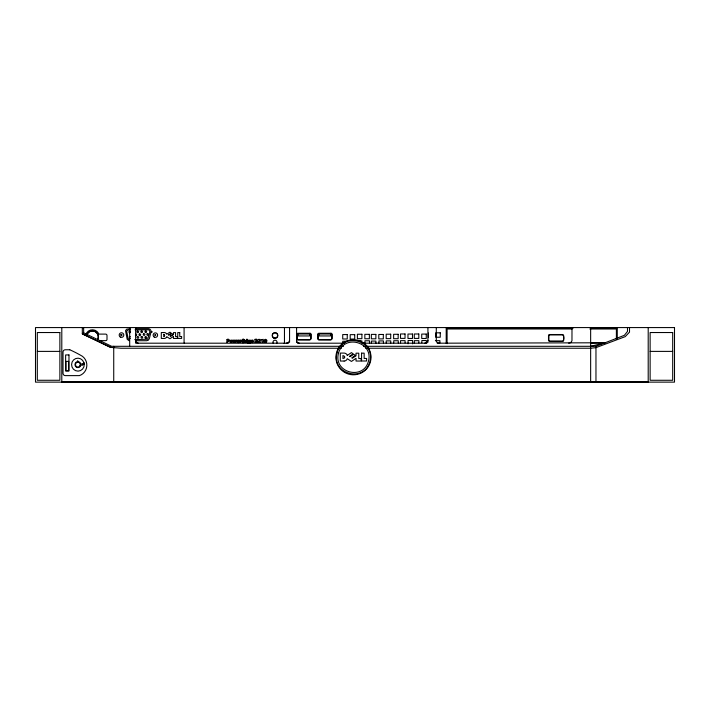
<?xml version="1.0" encoding="UTF-8"?>
<svg xmlns="http://www.w3.org/2000/svg" width="710" height="710" viewBox="0 0 710 710"><rect width="100%" height="100%" fill="white"/><g stroke="black" fill="none" stroke-linecap="round" stroke-linejoin="round"><path stroke-width="1.06" d="M289.565 340.454L288.606 342.389L286.281 343.196M427.926 340.454L426.967 342.389L424.642 343.196M82.777 364.887L82.635 364.123L82.777 364.887L80.674 365.401A2.973 2.893 -90 0 1 75.828 366.733A2.973 2.893 -90 0 1 77.124 361.754L77.496 360.999L77.967 361.656L77.878 360.999M338.262 348.477L339.939 346.302M250.16 343.294L250.541 340.188C243.823 339.628 252.272 344.022 248.065 342.717L248.101 343.392M83.647 327.576L83.647 332.839L82.316 333.869L110.281 347.332L120.975 348.237L341.412 348.237M347.314 355.39L351.432 352.604L353.118 353.837L349.409 356.349L350.003 356.722L353.686 354.299L355.39 355.435L351.752 357.884L352.311 358.239L356.038 355.808L356.038 353.181L358.763 353.181L358.763 358.514L361.097 358.514L361.097 361.035L356.038 361.035L356.038 358.31L351.432 361.443L347.27 358.692A3.364 3.364 0 0 1 344.11 361.062M130.56 332.351L129.752 332.795L128.971 332.315L128.989 331.401L129.797 330.966L130.578 331.437M130.374 336.629L129.575 337.064L129.548 337.987L130.338 338.457M363.493 346.302L595.965 346.302L624.347 335.333L627.498 331.41L627.498 327.576M590.649 346.302L605.097 342.77L590.649 343.196M82.733 364.123L80.674 363.857A2.973 2.893 -90 0 0 77.878 361.656M568.71 343.196L570.707 342.628L571.967 340.809L571.994 327.576M605.097 342.77L437.2 343.196M573.121 328.109L446.208 328.109L446.208 343.356M590.782 328.109L617.265 328.109L617.265 338.998M130.374 328.712L126.664 329.209L125.537 330.647L127.179 339.265L129.034 340.711M135.708 328.712L148.514 328.712L149.916 329.156L150.937 330.452L151.017 331.925L149.322 338.714L148.39 340.152L146.766 340.711L135.681 340.711M572.127 328.987L447.087 328.987L447.087 343.684M589.832 328.987L616.386 328.987L616.386 339.486M130.622 329.83L128.412 329.83L126.629 331.064L128.164 338.626L129.415 339.602M135.051 329.83L148.337 329.83L149.251 330.114L149.899 331.818L147.662 339.229L134.776 339.602M99.276 340.64L105.754 340.64A1.242 1.242 0 0 0 106.997 339.398L106.997 335.475A1.367 1.367 0 0 0 105.63 334.108L98.841 334.108L98.495 333.265A6.993 6.993 0 0 0 85.688 334.951M435.372 340.676L439.898 340.676L439.898 342.886M358.328 340.933L361.958 340.933M347.296 341.253L342.77 341.253L342.77 343.462M135.645 343.196L288.473 343.196M297.508 343.196L344.368 343.196M361.958 343.196L426.834 343.196M343.551 346.302L111.621 346.302L83.647 332.839M365.783 348.237L590.649 348.237L595.965 347.643L625.253 336.62L629.513 332.12L629.513 327.576M37.31 351.388L59.871 351.388M650.129 351.388L672.689 351.388M344.11 361.035L340.285 361.035L340.285 353.083L344.11 353.083A3.443 3.443 0 0 1 347.296 355.39M61.797 381.82L648.203 381.82M135.432 334.011L136.347 334.028L136.781 334.836L136.311 335.617L135.397 335.59M439.02 343.196L437.085 342.522L436.313 341.208L436.286 327.576M299.336 343.196L297.401 342.522L296.594 340.906M138.379 343.196L136.444 342.522L135.645 340.906M111.106 347.447L82.316 333.869L82.316 327.576M366.99 346.302L368.667 348.477M83.94 362.597L84.25 364.257A6.461 6.292 -90 0 1 75.544 370.638A6.461 6.292 -90 0 1 73.565 359.926A6.461 6.292 -90 0 1 83.851 362.597L84.153 364.257M648.203 327.576L648.203 382.131M595.965 346.302L595.965 382.424L590.649 381.82L590.649 327.576M428.387 332.963L428.387 337.383M427.926 327.576L427.926 342.282M426.373 342.735L426.373 340.525L421.846 340.525L421.846 342.735M418.847 342.886L418.847 340.676L414.32 340.676L414.32 342.886M412.608 343.817L412.608 340.498L408.072 340.498L408.072 343.817M405.073 342.859L405.073 340.649L400.546 340.649L400.546 342.859M398.274 342.948L398.274 340.738L393.748 340.738L393.748 342.948M390.748 343.099L390.748 340.889L386.213 340.889L386.213 343.099M383.435 343.134L383.435 340.924L378.909 340.924L378.909 343.134M375.909 343.285L375.909 341.075L371.374 341.075L371.374 343.285M369.484 342.992L369.484 340.782L364.958 340.782L364.958 342.992M296.594 327.576L296.594 342.433M289.565 327.576L289.565 342.282M284.461 327.576L284.461 341.989A3.887 3.887 0 0 1 284.169 343.48M184.085 327.576L184.085 342.193A3.683 3.683 0 0 0 184.218 343.143M135.645 327.576L135.645 342.433M129.69 327.576L129.69 346.302M113.733 346.302L113.733 381.82M61.797 327.576L61.797 382.131M86.877 335.271A5.751 5.751 0 0 1 94.643 331.446A5.751 5.751 0 0 1 97.421 339.637M87.144 333.966A5.982 5.982 0 0 1 95.229 331.472A5.982 5.982 0 0 1 97.723 339.558M273.243 343.267A2.05 2.05 0 0 1 275.018 340.196A2.05 2.05 0 0 1 276.793 343.267M361.567 353.145L361.567 360.999L366.6 360.999L366.6 358.452L364.141 358.452L364.141 353.145L361.567 353.145M239.847 340.525L239.758 342.433C241.036 341.936 242.332 339.38 239.847 340.117L239.847 340.525M226.969 339.655L226.845 342.433C228.664 341.732 228.123 338.617 228.345 341.279C231.149 340.791 228.017 337.933 226.969 339.655M255.032 339.336L254.881 342.433L255.848 342.433C256.567 338.466 256.567 340.365 256.638 342.433C258.023 342.477 258.378 338.013 255.032 339.336M151.834 331.597L151.825 332.173L151.834 331.597M145.097 337.046L145.08 337.969L145.861 338.439L146.668 338.004L146.686 337.09L145.905 336.611L145.097 337.046M244.444 339.85L242.9 340.01L242.873 340.534L244.178 340.525L244.133 341.217L242.829 341.226C242.376 342.566 244.977 340.924 244.311 342.433C239.794 344.35 242.154 336.567 244.444 339.85M261.733 339.682L262.079 342.433L263.09 342.433L263.25 339.336L261.733 339.682M246.618 339.336L246.592 340.09L245.012 340.56A1.571 1.571 0 0 0 244.755 341.421L244.906 342.025A0.905 0.905 0 0 0 245.34 342.415L247.373 342.433L247.542 339.336L246.618 339.336M237.841 341.359L239.252 341.75L239.137 342.406C237.282 343.498 235.942 340.472 238.019 340.072A1.988 1.988 0 0 1 238.755 340.117A0.914 0.914 0 0 1 239.297 340.489L239.43 341.359L237.841 341.359M238.604 340.951L237.859 341.013L238.604 340.951M251.784 341.359L253.195 341.75L253.079 342.406C251.225 343.498 249.885 340.472 251.961 340.072A1.988 1.988 0 0 1 252.698 340.117A0.914 0.914 0 0 1 253.239 340.489L253.372 341.359L251.784 341.359M252.547 340.951L251.802 341.013L252.547 340.951M258.12 341.794L258.094 342.433L260.534 342.433C258.413 341.732 263.117 338.794 258.396 339.38C258.777 340.134 260.677 340.25 258.12 341.794M249.618 340.756C249.751 342.965 247.675 340.667 249.618 340.756M246.565 340.685C246.769 343.036 244.497 340.702 246.565 340.685M297.117 334.206L297.117 338.91L297.65 339.611L309.498 339.673A1.313 1.313 0 0 0 310.811 338.359L310.802 334.241L310.199 333.558L297.889 333.531L297.117 334.206M318.115 334.206L318.124 338.91L318.657 339.611L330.496 339.673A1.313 1.313 0 0 0 331.81 338.359L331.801 334.241L331.197 333.558L318.897 333.531L318.115 334.206M548.892 335.502L548.892 340.108A0.959 0.959 0 0 0 549.851 341.066L562.568 341.066C564.37 340.436 564.352 335.457 562.444 334.898L549.584 334.898L548.892 335.502M264.173 340.685L264.218 341.643A1.118 1.118 0 0 0 264.67 342.291L266.019 342.371A1.136 1.136 0 0 0 266.632 341.776C268.132 339.655 264.368 338.084 264.173 340.685M265.948 340.711C265.141 344.101 264.865 338.111 265.948 340.711M232.454 341.235L232.374 341.696A1.145 1.145 0 0 1 231.913 342.282C227.768 343.622 231.078 337.516 232.454 341.235M231.54 341.226C230.652 343.196 230.475 339.495 231.54 341.226M120.771 334.88C121.694 337.738 122.999 332.857 120.771 334.88M154.851 334.978C155.525 337.072 156.475 333.505 154.851 334.978M337.046 352.852C331.117 374.117 364.39 383.027 369.883 361.656C375.812 340.401 342.539 331.481 337.046 352.852M338.492 353.243C333.088 372.635 363.431 380.764 368.437 361.266C373.851 341.883 343.507 333.744 338.492 353.243M141.246 336.655L140.988 337.534L141.618 338.191L142.506 337.978L142.763 337.099L142.133 336.433L141.246 336.655M234.007 341.075L233.856 341.537L233.475 340.117L232.631 340.117L233.395 342.433L234.229 342.433L234.717 341.057L235.037 342.433L235.906 342.433L236.883 340.117L236.039 340.117L235.551 341.537L235.205 340.117L234.327 340.117L234.007 341.075M137.314 331.037L136.844 331.827L137.279 332.626L138.193 332.644L138.672 331.863L138.228 331.064L137.314 331.037M137.429 336.62L136.95 337.401L137.394 338.208L138.308 338.226L138.787 337.445L138.343 336.638L137.429 336.62M139.373 333.975L138.894 334.756L139.338 335.555L140.252 335.582L140.722 334.792L140.287 333.993L139.373 333.975M141.272 330.975L140.793 331.756L141.237 332.564L142.151 332.582L142.63 331.801L142.186 330.993L141.272 330.975M145.346 330.904L144.875 331.685L145.31 332.493L146.233 332.511L146.704 331.73L146.269 330.922L145.346 330.904M143.633 333.753L143.154 334.543L143.597 335.342L144.512 335.368L144.991 334.579L144.547 333.78L143.633 333.753M147.245 333.744L146.775 334.525L147.21 335.324L148.133 335.351L148.603 334.561L148.168 333.762L147.245 333.744M344.545 357.751L342.939 358.594L342.939 355.524L344.545 356.367A1.624 1.624 0 0 1 344.545 357.751M173.48 336.416L169.921 338.75L166.708 336.7A2.583 2.583 0 0 1 164.258 338.448L161.303 338.448L161.303 332.537L164.258 332.537A2.654 2.654 0 0 1 166.735 334.25L169.912 332.173L171.225 333.096L168.359 334.96L168.82 335.235L171.66 333.443L172.974 334.286L170.169 336.096L170.595 336.363L173.48 334.561L173.48 332.608L175.583 332.608L175.583 336.567L177.385 336.567L177.385 338.448L173.48 338.448L173.48 336.416M674.5 327.576L35.5 327.576L35.5 382.131L674.5 382.131L674.5 327.576M59.871 332.537L37.31 332.537L37.31 380.276L59.871 380.276L59.871 332.537M672.689 332.537L650.129 332.537L650.129 380.276L672.689 380.276L672.689 332.537M179.745 332.582L177.748 332.582L177.748 338.421L181.636 338.421L181.636 336.522L179.745 336.522L179.745 332.582M440.262 332.821L435.736 332.821L435.736 337.241L440.262 337.241L440.262 332.821M309.977 333.274L297.889 333.274A1.038 1.038 0 0 0 296.851 334.312L296.851 338.794A1.136 1.136 0 0 0 297.987 339.93L309.498 339.93A1.571 1.571 0 0 0 311.06 338.359L311.06 334.357A1.083 1.083 0 0 0 309.977 333.274M330.984 333.274L318.897 333.274A1.038 1.038 0 0 0 317.858 334.312L317.858 338.794A1.136 1.136 0 0 0 318.994 339.93L330.496 339.93A1.571 1.571 0 0 0 332.067 338.359L332.067 334.357A1.083 1.083 0 0 0 330.984 333.274M309.533 333.922L298.2 333.922L298.2 335.945L309.533 335.945L309.533 333.922M330.541 333.922L319.207 333.922L319.207 335.945L330.541 335.945L330.541 333.922M405.037 333.966L400.511 333.966L400.511 338.386L405.037 338.386L405.037 333.966M412.492 334.046L407.966 334.046L407.966 338.466L412.492 338.466L412.492 334.046M418.802 333.993L414.276 333.993L414.276 338.413L418.802 338.413L418.802 333.993M426.266 334.073L421.731 334.073L421.731 338.492L426.266 338.492L426.266 334.073M361.914 334.25L357.387 334.25L357.387 338.67L361.914 338.67L361.914 334.25M369.369 334.33L364.842 334.33L364.842 338.75L369.369 338.75L369.369 334.33M390.704 334.206L386.178 334.206L386.178 338.626L390.704 338.626L390.704 334.206M398.159 334.286L393.633 334.286L393.633 338.705L398.159 338.705L398.159 334.286M163.779 334.348L163.779 336.629A1.171 1.171 0 0 0 163.779 334.348M375.865 334.392L371.339 334.392L371.339 338.812L375.865 338.812L375.865 334.392M383.32 334.472L378.794 334.472L378.794 338.901L383.32 338.901L383.32 334.472M347.252 334.561L342.726 334.561L342.726 338.989L347.252 338.989L347.252 334.561M562.444 334.517L549.584 334.517A1.074 1.074 0 0 0 548.51 335.59L548.51 340.108A1.34 1.34 0 0 0 549.851 341.448L562.568 341.448A1.092 1.092 0 0 0 563.66 340.347L563.66 335.732A1.216 1.216 0 0 0 562.444 334.517M354.716 334.65L350.19 334.65L350.19 339.069L354.716 339.069L354.716 334.65M69.757 349.755L65.267 349.755A2.316 2.254 -90 0 0 63.021 352.071L63.021 373.265A2.343 2.281 -90 0 0 65.302 375.617L79.396 375.617A10.934 10.632 -90 0 0 82.395 356.287A131.013 127.463 90 0 0 69.757 349.755M68.977 354.938L65.639 354.938L65.639 371.002L68.977 371.002L68.977 354.938M68.621 361.381L65.968 361.381L65.968 370.673L68.621 370.673L68.621 361.381M79.937 365.854A2.449 2.387 -90 0 0 77.878 362.18A2.449 2.387 -90 0 0 75.81 365.854A2.449 2.387 -90 0 0 79.937 365.854M344.687 372.457A17.555 17.555 0 0 0 371.019 357.254A17.555 17.555 0 0 0 344.687 342.06A17.555 17.555 0 0 0 344.687 372.457M273.598 337.916A2.831 2.831 0 0 0 277.85 335.466A2.831 2.831 0 0 0 273.598 333.017A2.831 2.831 0 0 0 273.598 337.916M273.714 337.72A2.6 2.6 0 0 0 277.619 335.466A2.6 2.6 0 0 0 273.714 333.212A2.6 2.6 0 0 0 273.714 337.72M154.256 337.064A2.245 2.245 0 0 0 157.62 335.12A2.245 2.245 0 0 0 154.256 333.176A2.245 2.245 0 0 0 154.256 337.064M120.336 337.081A2.325 2.325 0 0 0 123.815 335.076A2.325 2.325 0 0 0 120.336 333.061A2.325 2.325 0 0 0 120.336 337.081"/></g></svg>
